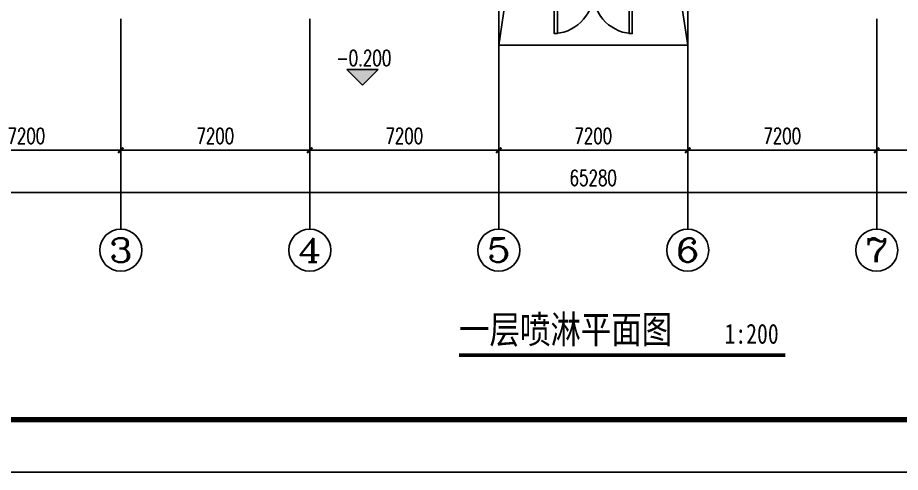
# Model space of a CAD drawing. Extents: x 4995099 to 5303443, y 4627657 to 4889583.
# Drawn here: x 5218589 to 5252219, y 4717838 to 4735146 of the extents above; entities that cross this region are included whole.
import ezdxf
from ezdxf.enums import TextEntityAlignment as Align

# ---------------------------------------------------------------- set-up
doc = ezdxf.new("R2010")
doc.units = 0
doc.header["$LTSCALE"] = 1000
doc.header["$MEASUREMENT"] = 0
doc.layers.get('0').update_dxf_attribs({"color": 4, "linetype": 'CONTINUOUS'})
doc.layers.get('Defpoints').update_dxf_attribs({"linetype": 'CONTINUOUS'})
for name, color, linetype in [('AXIS', 3, 'CONTINUOUS'), ('AXIS_TEXT', 7, 'CONTINUOUS'), ('DIM_ELEV', 3, 'CONTINUOUS'), ('DIM_SYMB', 3, 'CONTINUOUS'), ('PUB_TEXT', 7, 'CONTINUOUS'), ('PUB_TITLE', 4, 'CONTINUOUS'), ('WINDOW', 4, 'CONTINUOUS')]:
    doc.layers.add(name, color=color, linetype=linetype)
doc.styles.add('_TCH_AXIS', font='COMPLEX', dxfattribs={"bigfont": 'GBCBIG'})
doc.styles.add('_TCH_DIM', font='SIMPLEX', dxfattribs={"bigfont": 'GBCBIG'})
doc.styles.add('_TCH_DIM_T3', font='SIMPLEX', dxfattribs={"width": 0.705882, "bigfont": 'GBCBIG'})
doc.styles.add('COMPLEX', font='COMPLEX')
doc.styles.add('宋体1', font='', dxfattribs={"width": 0.8, "height": 8.6})
doc.styles.get('宋体1').set_extended_font_data('SimSun')
doc.dimstyles.new('_TCH_ARCH&&200', dxfattribs={"dimtxt": 595, "dimasz": 200, "dimexe": 500, "dimexo": 600, "dimgap": 252.5, "dimtad": 1, "dimdec": 0, "dimzin": 0, "dimdsep": 46, "dimtxsty": '_TCH_DIM_T3', "dimblk": 'ARCHTICK', "dimcen": 0.09, "dimclrt": 7, "dimazin": 2, "dimtfac": 1, "dimtdec": 0, "dimtix": 1, "dimtmove": 2, "dimatfit": 3, "dimfxl": 0, "dimtolj": 1, "dimtzin": 0, "dimarcsym": 0})

# ---------------------------------------------------------------- blocks, each defined once
blk = doc.blocks.new('_ArchTick')
at = {"color": 0, "linetype": 'ByBlock', "const_width": 0.4}
blk.add_lwpolyline([(-0.5, -0.5), (0.5, 0.5)], dxfattribs=at)
blk = doc.blocks.new('*D168')
at = {"layer": 'AXIS', "color": 0, "lineweight": -2}
for p, q in [((5215319, 4734496), (5215319, 4729596)), ((5222519, 4734496), (5222519, 4729596)), ((5215319, 4730096), (5222519, 4730096))]:
    blk.add_line(p, q, dxfattribs=at)
at = {"layer": 'Defpoints', "color": 0}
for p in [(5215319, 4735096), (5222519, 4735096), (5222519, 4730096)]:
    blk.add_point(p, dxfattribs=at)
at = {"layer": 'AXIS', "color": 0, "lineweight": -2, "xscale": 200, "yscale": 200, "zscale": 200, "rotation": 180}
blk.add_blockref('_ArchTick', (5215319, 4730096), dxfattribs=at)
at = {"layer": 'AXIS', "color": 0, "lineweight": -2, "xscale": 200, "yscale": 200, "zscale": 200}
blk.add_blockref('_ArchTick', (5222519, 4730096), dxfattribs=at)
at = {"layer": 'AXIS', "color": 7, "insert": (5218919, 4730646), "char_height": 595, "attachment_point": 5, "style": '_TCH_DIM_T3'}
blk.add_mtext('\\A1;7200', dxfattribs=at)
blk = doc.blocks.new('*D169')
at = {"layer": 'AXIS', "color": 0, "lineweight": -2}
for p, q in [((5222519, 4734496), (5222519, 4729596)), ((5229719, 4734496), (5229719, 4729596)), ((5222519, 4730096), (5229719, 4730096))]:
    blk.add_line(p, q, dxfattribs=at)
at = {"layer": 'Defpoints', "color": 0}
for p in [(5222519, 4735096), (5229719, 4735096), (5229719, 4730096)]:
    blk.add_point(p, dxfattribs=at)
at = {"layer": 'AXIS', "color": 0, "lineweight": -2, "xscale": 200, "yscale": 200, "zscale": 200, "rotation": 180}
blk.add_blockref('_ArchTick', (5222519, 4730096), dxfattribs=at)
at = {"layer": 'AXIS', "color": 0, "lineweight": -2, "xscale": 200, "yscale": 200, "zscale": 200}
blk.add_blockref('_ArchTick', (5229719, 4730096), dxfattribs=at)
at = {"layer": 'AXIS', "color": 7, "insert": (5226119, 4730646), "char_height": 595, "attachment_point": 5, "style": '_TCH_DIM_T3'}
blk.add_mtext('\\A1;7200', dxfattribs=at)
blk = doc.blocks.new('*D170')
at = {"layer": 'AXIS', "color": 0, "lineweight": -2}
for p, q in [((5229719, 4734496), (5229719, 4729596)), ((5236919, 4734496), (5236919, 4729596)), ((5229719, 4730096), (5236919, 4730096))]:
    blk.add_line(p, q, dxfattribs=at)
at = {"layer": 'Defpoints', "color": 0}
for p in [(5229719, 4735096), (5236919, 4735096), (5236919, 4730096)]:
    blk.add_point(p, dxfattribs=at)
at = {"layer": 'AXIS', "color": 0, "lineweight": -2, "xscale": 200, "yscale": 200, "zscale": 200, "rotation": 180}
blk.add_blockref('_ArchTick', (5229719, 4730096), dxfattribs=at)
at = {"layer": 'AXIS', "color": 0, "lineweight": -2, "xscale": 200, "yscale": 200, "zscale": 200}
blk.add_blockref('_ArchTick', (5236919, 4730096), dxfattribs=at)
at = {"layer": 'AXIS', "color": 7, "insert": (5233319, 4730646), "char_height": 595, "attachment_point": 5, "style": '_TCH_DIM_T3'}
blk.add_mtext('\\A1;7200', dxfattribs=at)
blk = doc.blocks.new('*D171')
at = {"layer": 'AXIS', "color": 0, "lineweight": -2}
for p, q in [((5236919, 4734496), (5236919, 4729596)), ((5244119, 4734496), (5244119, 4729596)), ((5236919, 4730096), (5244119, 4730096))]:
    blk.add_line(p, q, dxfattribs=at)
at = {"layer": 'Defpoints', "color": 0}
for p in [(5236919, 4735096), (5244119, 4735096), (5244119, 4730096)]:
    blk.add_point(p, dxfattribs=at)
at = {"layer": 'AXIS', "color": 0, "lineweight": -2, "xscale": 200, "yscale": 200, "zscale": 200, "rotation": 180}
blk.add_blockref('_ArchTick', (5236919, 4730096), dxfattribs=at)
at = {"layer": 'AXIS', "color": 0, "lineweight": -2, "xscale": 200, "yscale": 200, "zscale": 200}
blk.add_blockref('_ArchTick', (5244119, 4730096), dxfattribs=at)
at = {"layer": 'AXIS', "color": 7, "insert": (5240519, 4730646), "char_height": 595, "attachment_point": 5, "style": '_TCH_DIM_T3'}
blk.add_mtext('\\A1;7200', dxfattribs=at)
blk = doc.blocks.new('*D172')
at = {"layer": 'AXIS', "color": 0, "lineweight": -2}
for p, q in [((5244119, 4734496), (5244119, 4729596)), ((5251319, 4734496), (5251319, 4729596)), ((5244119, 4730096), (5251319, 4730096))]:
    blk.add_line(p, q, dxfattribs=at)
at = {"layer": 'Defpoints', "color": 0}
for p in [(5244119, 4735096), (5251319, 4735096), (5251319, 4730096)]:
    blk.add_point(p, dxfattribs=at)
at = {"layer": 'AXIS', "color": 0, "lineweight": -2, "xscale": 200, "yscale": 200, "zscale": 200, "rotation": 180}
blk.add_blockref('_ArchTick', (5244119, 4730096), dxfattribs=at)
at = {"layer": 'AXIS', "color": 0, "lineweight": -2, "xscale": 200, "yscale": 200, "zscale": 200}
blk.add_blockref('_ArchTick', (5251319, 4730096), dxfattribs=at)
at = {"layer": 'AXIS', "color": 7, "insert": (5247719, 4730646), "char_height": 595, "attachment_point": 5, "style": '_TCH_DIM_T3'}
blk.add_mtext('\\A1;7200', dxfattribs=at)
blk = doc.blocks.new('*D173')
at = {"layer": 'AXIS', "color": 0, "lineweight": -2}
for p, q in [((5251319, 4734496), (5251319, 4729596)), ((5258519, 4734496), (5258519, 4729596)), ((5251319, 4730096), (5258519, 4730096))]:
    blk.add_line(p, q, dxfattribs=at)
at = {"layer": 'Defpoints', "color": 0}
for p in [(5251319, 4735096), (5258519, 4735096), (5258519, 4730096)]:
    blk.add_point(p, dxfattribs=at)
at = {"layer": 'AXIS', "color": 0, "lineweight": -2, "xscale": 200, "yscale": 200, "zscale": 200, "rotation": 180}
blk.add_blockref('_ArchTick', (5251319, 4730096), dxfattribs=at)
at = {"layer": 'AXIS', "color": 0, "lineweight": -2, "xscale": 200, "yscale": 200, "zscale": 200}
blk.add_blockref('_ArchTick', (5258519, 4730096), dxfattribs=at)
at = {"layer": 'AXIS', "color": 7, "insert": (5254919, 4730646), "char_height": 595, "attachment_point": 5, "style": '_TCH_DIM_T3'}
blk.add_mtext('\\A1;7200', dxfattribs=at)
blk = doc.blocks.new('*D176')
at = {"layer": 'AXIS', "color": 0, "lineweight": -2}
for p, q in [((5207879, 4733996), (5207879, 4727996)), ((5273159, 4733996), (5273159, 4727996)), ((5207879, 4728496), (5273159, 4728496))]:
    blk.add_line(p, q, dxfattribs=at)
at = {"layer": 'Defpoints', "color": 0}
for p in [(5207879, 4734596), (5273159, 4734596), (5273159, 4728496)]:
    blk.add_point(p, dxfattribs=at)
at = {"layer": 'AXIS', "color": 0, "lineweight": -2, "xscale": 200, "yscale": 200, "zscale": 200, "rotation": 180}
blk.add_blockref('_ArchTick', (5207879, 4728496), dxfattribs=at)
at = {"layer": 'AXIS', "color": 0, "lineweight": -2, "xscale": 200, "yscale": 200, "zscale": 200}
blk.add_blockref('_ArchTick', (5273159, 4728496), dxfattribs=at)
at = {"layer": 'AXIS', "color": 7, "insert": (5240519, 4729046), "char_height": 595, "attachment_point": 5, "style": '_TCH_DIM_T3'}
blk.add_mtext('\\A1;65280', dxfattribs=at)
blk = doc.blocks.new('$DorLib2D$00000039')
for p, q in [((-0.2187, 0.0194), (-0.5, 0.0194)), ((-0.2187, 0), (-0.2187, 0.0194)), ((0.2187, 0), (0.2187, 0.0194)), ((0.2187, 0.0194), (0.5, 0.0194)), ((-0.5, 0), (-0.2187, 0)), ((-0.5, -0.0141), (-0.5, 0)), ((-0.2187, -0.0194), (-0.5, -0.0194)), ((-0.2187, 0), (-0.2187, -0.0194)), ((0.2187, 0), (0.2187, -0.0194)), ((0.5, 0), (0.2187, 0)), ((0.2187, -0.0194), (0.5, -0.0194)), ((0.5, -0.0141), (0.5, 0)), ((0.5, 0), (0.5, -0.025))]:
    blk.add_line(p, q)
for points in [[(-0.2006, 0.0097), (-0.2006, 0.2464), (-0.2187, 0.2464), (-0.2187, 0.0097)], [(0.2006, 0.0097), (0.2006, 0.2464), (0.2187, 0.2464), (0.2187, 0.0097)]]:
    blk.add_lwpolyline(points, close=True)
for centre, start, end in [((-0.2304, 0.0163), 355.9552, 84.8524), ((0.2304, 0.0163), 95.1476, 184.0448)]:
    blk.add_arc(centre, 0.231, start, end)
blk = doc.blocks.new('_AXISO')
blk.add_circle((0, 0), 0.5)
at = {"layer": 'AXIS_TEXT', "style": 'COMPLEX', "width": 1.041667}
blk.add_attdef('A', text='', height=0.56, dxfattribs=at).set_placement((-0.25, -0.28), (0.25, -0.28), align=Align.FIT)

msp = doc.modelspace()

# ---------------------------------------------------------------- hatches: boundary and pattern name
at = {"layer": 'DIM_ELEV'}
msp.add_hatch(color=256, dxfattribs=at).paths.add_polyline_path([(5231729.1, 4732570.9), (5231129.1, 4733170.9), (5232329.1, 4733170.9)])

# ---------------------------------------------------------------- linework, layer by layer
for points in [[(5244119.2, 4736095.7), (5244119.2, 4734095.7), (5236919.2, 4734095.7), (5236919.2, 4736095.7)], [(5243819.2, 4736095.7), (5244119.2, 4734095.7), (5236919.2, 4734095.7), (5237219.2, 4736095.7)]]:
    msp.add_lwpolyline(points)
at = {"layer": 'AXIS'}
for p, q in [((5222519.2, 4735095.7), (5222519.2, 4727095.7)), ((5229719.2, 4735095.7), (5229719.2, 4727095.7)), ((5236919.2, 4735095.7), (5236919.2, 4727095.7)), ((5244119.2, 4735095.7), (5244119.2, 4727095.7)), ((5251319.2, 4735095.7), (5251319.2, 4727095.7))]:
    msp.add_line(p, q, dxfattribs=at)
at = {"layer": 'DIM_ELEV'}
for p, q in [((5231729.1, 4732570.9), (5231129.1, 4733170.9)), ((5231129.1, 4733170.9), (5232329.1, 4733170.9)), ((5231729.1, 4732570.9), (5232329.1, 4733170.9))]:
    msp.add_line(p, q, dxfattribs=at)
at = {"layer": 'DIM_SYMB', "const_width": 140}
msp.add_lwpolyline([(5235405, 4722293.5), (5247843.2, 4722293.5)], dxfattribs=at)
at = {"layer": 'PUB_TITLE'}
msp.add_lwpolyline([(5184643, 4717838.2), (5303443, 4717838.2), (5303443, 4801838.2), (5184643, 4801838.2)], close=True, dxfattribs=at)
at = {"layer": 'PUB_TITLE', "const_width": 200}
msp.add_lwpolyline([(5189643, 4719838.2), (5301443, 4719838.2), (5301443, 4799838.2), (5189643, 4799838.2)], close=True, dxfattribs=at)

# ---------------------------------------------------------------- block references
at = {"layer": 'AXIS'}
ref = msp.add_blockref('_AXISO', (5222519.2, 4726295.7), dxfattribs=dict(at, xscale=1600, yscale=1600, zscale=1600))
ref.add_attrib('A', '3', dxfattribs={"layer": 'AXIS_TEXT', "height": 905.1, "style": '_TCH_AXIS', "width": 1.5}).set_placement((5222066.6, 4725843.2), (5222971.7, 4725843.2), align=Align.FIT)
ref = msp.add_blockref('_AXISO', (5229719.2, 4726295.7), dxfattribs=dict(at, xscale=1600, yscale=1600, zscale=1600))
ref.add_attrib('A', '4', dxfattribs={"layer": 'AXIS_TEXT', "height": 905.1, "style": '_TCH_AXIS', "width": 1.3125}).set_placement((5229266.6, 4725843.2), (5230171.7, 4725843.2), align=Align.FIT)
ref = msp.add_blockref('_AXISO', (5236919.2, 4726295.7), dxfattribs=dict(at, xscale=1600, yscale=1600, zscale=1600))
ref.add_attrib('A', '5', dxfattribs={"layer": 'AXIS_TEXT', "height": 905.1, "style": '_TCH_AXIS', "width": 1.5}).set_placement((5236466.6, 4725843.2), (5237371.7, 4725843.2), align=Align.FIT)
ref = msp.add_blockref('_AXISO', (5244119.2, 4726295.7), dxfattribs=dict(at, xscale=1600, yscale=1600, zscale=1600))
ref.add_attrib('A', '6', dxfattribs={"layer": 'AXIS_TEXT', "height": 905.1, "style": '_TCH_AXIS', "width": 1.5}).set_placement((5243666.6, 4725843.2), (5244571.7, 4725843.2), align=Align.FIT)
ref = msp.add_blockref('_AXISO', (5251319.2, 4726295.7), dxfattribs=dict(at, xscale=1600, yscale=1600, zscale=1600))
ref.add_attrib('A', '7', dxfattribs={"layer": 'AXIS_TEXT', "height": 905.1, "style": '_TCH_AXIS', "width": 1.5}).set_placement((5250866.6, 4725843.2), (5251771.7, 4725843.2), align=Align.FIT)
at = {"layer": 'WINDOW', "xscale": 6800, "yscale": -6800, "zscale": 6800, "rotation": 2.519818053110201e-10}
msp.add_blockref('$DorLib2D$00000039', (5240519.2, 4736215.7), dxfattribs=at)

# ---------------------------------------------------------------- texts
at = {"layer": 'DIM_ELEV', "color": 7, "style": '_TCH_DIM', "width": 0.705882}
msp.add_text('-0.200', height=595, dxfattribs=at).set_placement((5230734.1, 4733310.9))
at = {"layer": 'PUB_TEXT', "style": '宋体1', "width": 0.8}
for s, height, p in [('一层喷淋平面图', 1063.29, (5235405, 4722744.8)), ('1:200', 759.49, (5245518, 4722733))]:
    msp.add_text(s, height=height, dxfattribs=at).set_placement(p)

# ---------------------------------------------------------------- dimensions: what is measured, and where the dimension line sits
at = {"layer": 'AXIS'}
for p1, p2, distance, picture, middle in [((5215319.2, 4735095.7), (5222519.2, 4735095.7), -5000, '*D168', (5218919.2, 4730645.7)), ((5222519.2, 4735095.7), (5229719.2, 4735095.7), -5000, '*D169', (5226119.2, 4730645.7)), ((5229719.2, 4735095.7), (5236919.2, 4735095.7), -5000, '*D170', (5233319.2, 4730645.7)), ((5236919.2, 4735095.7), (5244119.2, 4735095.7), -5000, '*D171', (5240519.2, 4730645.7)), ((5244119.2, 4735095.7), (5251319.2, 4735095.7), -5000, '*D172', (5247719.2, 4730645.7)), ((5251319.2, 4735095.7), (5258519.2, 4735095.7), -5000, '*D173', (5254919.2, 4730645.7)), ((5207879.2, 4734595.7), (5273159.2, 4734595.7), -6100, '*D176', (5240519.2, 4729045.7))]:
    dim = msp.add_aligned_dim(p1=p1, p2=p2, distance=distance, dimstyle='_TCH_ARCH&&200', dxfattribs=at)
    dim.commit()
    dim.dimension.update_dxf_attribs({"geometry": picture, "text_midpoint": middle})

doc.saveas('drawing.dxf')
